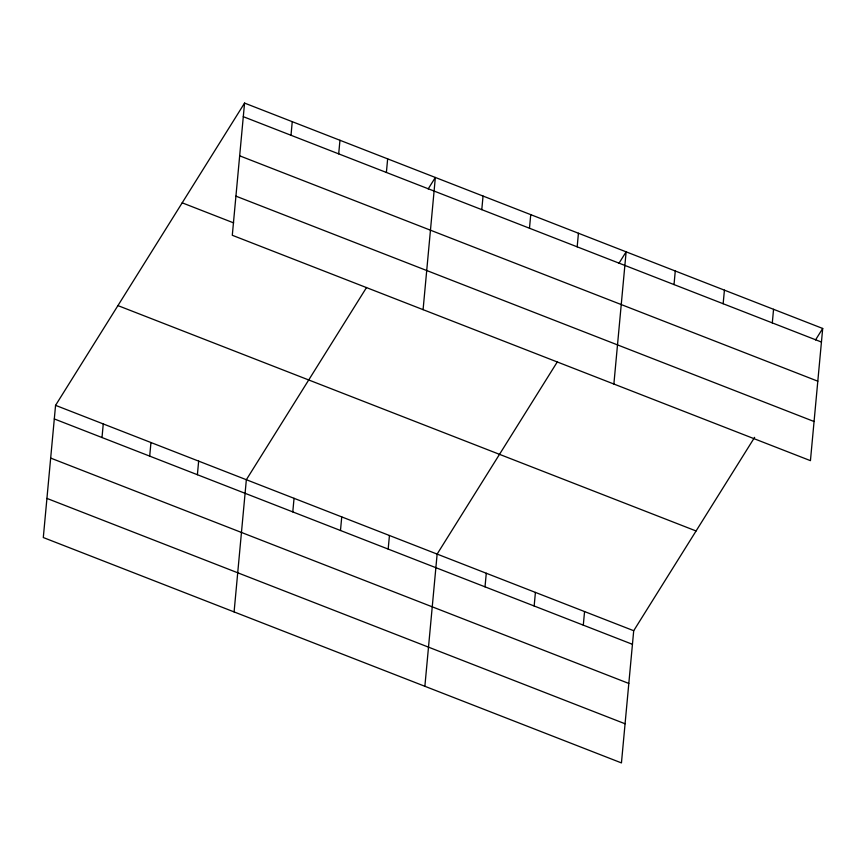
<?xml version="1.0" encoding="UTF-8"?>
<svg xmlns="http://www.w3.org/2000/svg" width="866" height="866" viewBox="0 0 866 866"><rect width="100%" height="100%" fill="white"/><g stroke="black" fill="none" stroke-linecap="round" stroke-linejoin="round"><path stroke-width="1.3" d="M244.558 103.086L232.294 235.281L810.435 460.658L822.7 328.463L244.558 103.086L55.565 405.342L43.3 537.537L621.442 762.914L633.706 630.719L754.622 437.341M102.004 437.536L103.26 423.939M149.699 456.122L150.955 442.537M197.394 474.72L198.65 461.123M234.091 611.916L246.345 479.721L366.556 287.48M290.998 135.269L292.253 121.684M292.784 511.903L294.05 498.307M338.693 153.867L339.959 140.27M340.479 530.501L341.745 516.905M386.388 172.464L387.654 158.868M388.174 549.087L389.44 535.502M423.084 309.66L435.349 177.465L428.183 188.929M424.87 686.283L437.135 554.088L557.336 361.858M481.788 209.648L483.044 196.052M485.014 586.834L486.281 573.249M529.483 228.234L530.739 214.649M534.16 605.994L535.415 592.409M577.178 246.832L578.434 233.235M583.294 625.155L584.561 611.558M613.875 384.028L626.129 251.833L618.963 263.296M674.019 284.578L675.274 270.993M723.153 303.739L724.42 290.142M772.299 322.899L773.555 309.303M815.534 339.927L822.7 328.463M243.303 116.683L821.444 342.048M239.666 155.815L817.807 381.192M235.931 196.149L814.072 421.515M182.196 202.828L233.658 222.898M117.938 305.601L696.069 530.966M55.565 405.342L633.706 630.719M54.298 418.938L632.44 644.304M50.672 458.082L628.813 683.447M46.926 498.405L625.068 723.77"/></g></svg>
